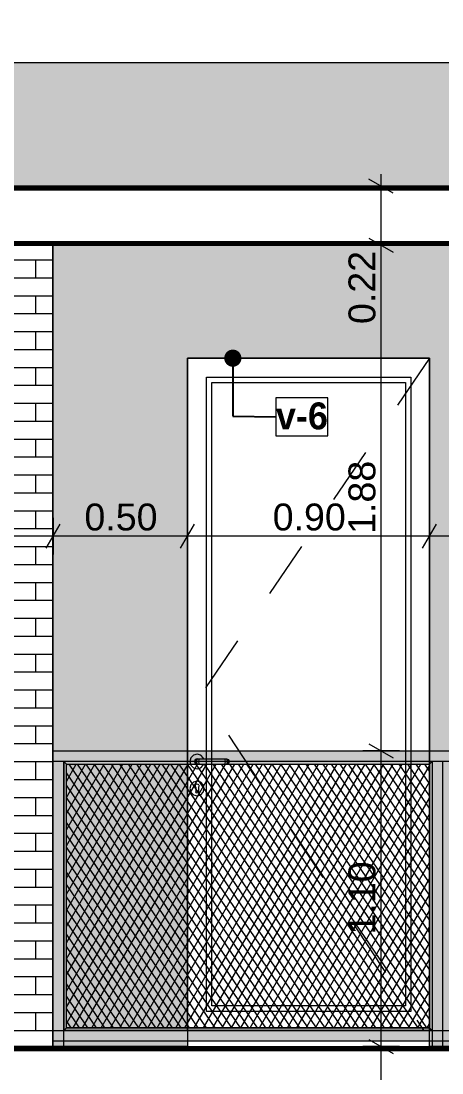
# Model space of a CAD drawing. Header units: millimetres. Extents: x 475206255 to 476720147, y 4620882299 to 4621447368.
# Drawn here: x 475418547 to 475420113, y 4621141987 to 4621145899 of the extents above; entities that cross this region are included whole.
import ezdxf

# ---------------------------------------------------------------- set-up
doc = ezdxf.new("R2010")
doc.units = ezdxf.units.MM
doc.header["$MEASUREMENT"] = 0
doc.set_wipeout_variables(frame=1)
doc.linetypes.add('Dashed', pattern=[423.333333, 211.666667, -211.666667])
for name, color, linetype, lineweight in [('2D Drafting - General_Pen_No__30_Pen_No__9_Pen_No__9_Pen_No__253', 252, 'Continuous', 0), ('2D Drafting - General_Pen_No__30_Pen_No__9_Pen_No__9_Pen_No__7', 7, 'Continuous', 0), ('2D Drafting - General_Pen_No__7_Pen_No__7', 7, 'Continuous', 0), ('Dimensioning - General_Pen_No__142', 142, 'Continuous', 0), ('New_2D Drafting - General_Pen_No__30_Pen_No__9_Pen_No__9_Pen_No__255', 255, 'Continuous', 0), ('New_2D Drafting - General_Pen_No__30_Pen_No__9_Pen_No__9_Pen_No__7', 7, 'Continuous', 0), ('New_2D Drafting - General_Pen_No__4', 7, 'Continuous', 0), ('New_2D Drafting - General_Pen_No__7', 7, 'Continuous', 0), ('New_Annotation - Label_Pen_No__1', 1, 'Continuous', 0), ('New_Structural - Bearing_Pen_No__250', 7, 'Continuous', 0), ('Structural - Bearing_Pen_No__250', 7, 'Continuous', 0), ('zoma_Pen_No__142', 142, 'Continuous', 0)]:
    doc.layers.add(name, color=color, linetype=linetype, lineweight=lineweight)
doc.layers.add('Dimensioning - General', color=7, linetype='Continuous')
doc.layers.add('zoma', color=7, linetype='Continuous')
doc.styles.add('GENERATED_STYLE_2', font='arial.ttf')
doc.styles.add('GENERATED_STYLE_5', font='')
doc.styles.get('GENERATED_STYLE_5').set_extended_font_data('Avaza', bold=True)
doc.dimstyles.new('GENERATED_STYLE__1', dxfattribs={"dimtxt": 100, "dimasz": 68.640772, "dimexe": 0.18, "dimexo": 0.0625, "dimgap": 0, "dimtad": 1, "dimlfac": 0.001, "dimzin": 0, "dimdsep": 46, "dimtxsty": 'GENERATED_STYLE_2', "dimblk": 'ARROWHEAD_2', "dimblk1": 'ARROWHEAD_2', "dimblk2": 'ARROWHEAD_2', "dimcen": 0.09, "dimse1": 1, "dimse2": 1, "dimclrd": 142, "dimclre": 142, "dimclrt": 142, "dimadec": 0, "dimazin": 0, "dimtfac": 1, "dimtdec": 4, "dimtmove": 0, "dimatfit": 3, "dimfxl": 1, "dimtolj": 1, "dimtzin": 0, "dimarcsym": 0})
doc.dimstyles.new('GENERATED_STYLE__18', dxfattribs={"dimtxt": 100, "dimasz": 68.640772, "dimexe": 0.18, "dimexo": 0.0625, "dimgap": 0, "dimtad": 1, "dimtih": 1, "dimtoh": 1, "dimlfac": 0.001, "dimzin": 0, "dimdsep": 46, "dimtxsty": 'GENERATED_STYLE_2', "dimblk": 'ARROWHEAD_2', "dimblk1": 'ARROWHEAD_2', "dimblk2": 'ARROWHEAD_2', "dimcen": 0.09, "dimse1": 1, "dimse2": 1, "dimclrd": 142, "dimclre": 142, "dimclrt": 142, "dimadec": 0, "dimazin": 0, "dimtfac": 1, "dimtdec": 4, "dimtmove": 0, "dimatfit": 3, "dimfxl": 1, "dimtolj": 1, "dimtzin": 0, "dimarcsym": 0})
doc.dimstyles.new('GENERATED_STYLE__3', dxfattribs={"dimtxt": 200, "dimasz": 64.421331, "dimexe": 0.18, "dimexo": 3, "dimgap": 0, "dimtad": 1, "dimtih": 1, "dimtoh": 1, "dimlfac": 0.001, "dimzin": 0, "dimdsep": 46, "dimtxsty": 'GENERATED_STYLE_2', "dimblk": 'ARROWHEAD_2', "dimblk1": 'ARROWHEAD_2', "dimblk2": 'ARROWHEAD_2', "dimcen": 0.09, "dimclrd": 142, "dimclre": 142, "dimclrt": 142, "dimadec": 0, "dimazin": 0, "dimtfac": 1, "dimtdec": 4, "dimtmove": 0, "dimatfit": 3, "dimfxl": 1, "dimtolj": 1, "dimtzin": 0, "dimarcsym": 0})
doc.dimstyles.new('GENERATED_STYLE__33', dxfattribs={"dimtxt": 0.18, "dimasz": 127.68, "dimexe": 0.18, "dimexo": 0.0625, "dimgap": 0, "dimtad": 0, "dimtih": 1, "dimtoh": 1, "dimdec": 4, "dimzin": 0, "dimdsep": 46, "dimcen": 0.09, "dimadec": 0, "dimazin": 0, "dimtfac": 1, "dimtdec": 4, "dimtmove": 0, "dimatfit": 3, "dimldrblk": 'ARROWHEAD_11', "dimfxl": 1, "dimtolj": 1, "dimtzin": 0, "dimarcsym": 0})

# ---------------------------------------------------------------- blocks, each defined once
blk = doc.blocks.new('*D552', base_point=(475826095.8, 4621095193.2))
at = {"layer": 'Dimensioning - General_Pen_No__142', "color": 142, "linetype": 'Continuous', "lineweight": 0, "transparency": 16777216}
for p, q in [((475424795.3, 4621142171.1), (475424885.6, 4621142118.9)), ((475424908.2, 4621142145), (475424772.7, 4621142145)), ((475424840.5, 4621141444.9), (475424840.5, 4621142145)), ((475424795.3, 4621141471), (475424885.6, 4621141418.9)), ((475424908.2, 4621141444.9), (475424772.7, 4621141444.9))]:
    blk.add_line(p, q, dxfattribs=at)
at = {"layer": 'Dimensioning - General_Pen_No__142', "color": 142, "lineweight": 0, "transparency": 16777216, "insert": (475424820.5, 4621141661.5), "char_height": 100, "attachment_point": 7, "rotation": 90, "style": 'GENERATED_STYLE_2'}
blk.add_mtext('\\A1;{\\pql;\\fArial|b0|i0|c204|p0;\\W1.000000;0.70}', dxfattribs=at)
blk = doc.blocks.new('ARROWHEAD_2')
at = {"color": 0, "linetype": 'Continuous', "lineweight": 0}
for p, q in [((-0.378, -0.655), (0.378, 0.655)), ((0, 0), (-1, 0))]:
    blk.add_line(p, q, dxfattribs=at)
blk = doc.blocks.new('*D553', base_point=(475826095.8, 4621095193.2))
at = {"layer": 'Dimensioning - General_Pen_No__142', "color": 142, "linetype": 'Continuous', "lineweight": 0, "transparency": 16777216}
for p, q in [((475424795.3, 4621144671), (475424885.6, 4621144618.9)), ((475424908.2, 4621144644.9), (475424772.7, 4621144644.9)), ((475424840.5, 4621142145), (475424840.5, 4621144644.9)), ((475424795.3, 4621142171.1), (475424885.6, 4621142118.9)), ((475424908.2, 4621142145), (475424772.7, 4621142145))]:
    blk.add_line(p, q, dxfattribs=at)
at = {"layer": 'Dimensioning - General_Pen_No__142', "color": 142, "lineweight": 0, "transparency": 16777216, "insert": (475424820.5, 4621143261.5), "char_height": 100, "attachment_point": 7, "rotation": 90, "style": 'GENERATED_STYLE_2'}
blk.add_mtext('\\A1;{\\pql;\\fArial|b0|i0|c204|p0;\\W1.000000;2.50}', dxfattribs=at)
blk = doc.blocks.new('*D554', base_point=(475826095.8, 4621095193.2))
at = {"layer": 'Dimensioning - General_Pen_No__142', "color": 142, "linetype": 'Continuous', "lineweight": 0, "transparency": 16777216}
for p, q in [((475424885.6, 4621145718.5), (475424795.3, 4621145770.6)), ((475424840.5, 4621145744.5), (475424840.5, 4621145788.7)), ((475424908.2, 4621145744.5), (475424772.7, 4621145744.5)), ((475424840.5, 4621144644.9), (475424840.5, 4621145744.5)), ((475424795.3, 4621144671), (475424885.6, 4621144618.9)), ((475424908.2, 4621144644.9), (475424772.7, 4621144644.9))]:
    blk.add_line(p, q, dxfattribs=at)
at = {"layer": 'Dimensioning - General_Pen_No__142', "color": 142, "lineweight": 0, "transparency": 16777216, "insert": (475424820.5, 4621145061.3), "char_height": 100, "attachment_point": 7, "rotation": 90, "style": 'GENERATED_STYLE_2'}
blk.add_mtext('\\A1;{\\pql;\\fArial|b0|i0|c204|p0;\\W1.000000;1.10}', dxfattribs=at)
blk = doc.blocks.new('*D1526', base_point=(475826095.8, 4621095193.2))
at = {"layer": 'zoma_Pen_No__142', "color": 142, "linetype": 'Continuous', "lineweight": 0, "transparency": 16777216}
for p, q in [((475414015.9, 4621126477.3), (475414015.9, 4621126604.5)), ((475420515.9, 4621126477.3), (475420515.9, 4621126604.5)), ((475414040.3, 4621126583.3), (475413991.4, 4621126498.5)), ((475420540.3, 4621126583.3), (475420491.4, 4621126498.5)), ((475414015.9, 4621126540.9), (475420515.9, 4621126540.9))]:
    blk.add_line(p, q, dxfattribs=at)
at = {"layer": 'zoma_Pen_No__142', "color": 142, "lineweight": 0, "transparency": 16777216, "char_height": 200, "attachment_point": 7, "style": 'GENERATED_STYLE_2'}
for s, insert in [('\\A1;{\\pql;\\fArial|b0|i0|c204|p0;\\W1.000000;6.50}', (475416998.9, 4621126580.9)), ('\\A1;{\\pql;\\fArial|b0|i0|c204|p0;\\W1.000000;0.40}', (475419957.5, 4621126580.9))]:
    blk.add_mtext(s, dxfattribs=dict(at, insert=insert))
blk = doc.blocks.new('ARROWHEAD_11')
at = {"color": 0, "linetype": 'Continuous', "lineweight": 0}
blk.add_line((0, 0), (-1, 0), dxfattribs=at)
at = {"color": 0, "linetype": 'Continuous', "lineweight": 0, "const_width": 0.25, "flags": 128}
blk.add_lwpolyline([(-0.125, 0, 1), (0.125, 0, 1)], format="xyb", close=True, dxfattribs=at)
blk = doc.blocks.new('*D1869', base_point=(475826095.8, 4621095193.2))
at = {"layer": 'Dimensioning - General_Pen_No__142', "color": 142, "linetype": 'Continuous', "lineweight": 0, "transparency": 16777216}
for p, q in [((475419841.3, 4621142111), (475419931.6, 4621142058.9)), ((475419954.2, 4621142085), (475419818.7, 4621142085)), ((475419886.5, 4621141865), (475419886.5, 4621142085)), ((475419841.3, 4621141891), (475419931.6, 4621141838.9)), ((475419954.2, 4621141865), (475419818.7, 4621141865))]:
    blk.add_line(p, q, dxfattribs=at)
blk = doc.blocks.new('*D1870', base_point=(475826095.8, 4621095193.2))
at = {"layer": 'Dimensioning - General_Pen_No__142', "color": 142, "linetype": 'Continuous', "lineweight": 0, "transparency": 16777216}
for p, q in [((475419954.2, 4621143185), (475419818.7, 4621143185)), ((475419841.3, 4621143211), (475419931.6, 4621143158.9)), ((475419886.5, 4621142085), (475419886.5, 4621143185)), ((475419841.3, 4621142111), (475419931.6, 4621142058.9)), ((475419954.2, 4621142085), (475419818.7, 4621142085))]:
    blk.add_line(p, q, dxfattribs=at)
at = {"layer": 'Dimensioning - General_Pen_No__142', "color": 142, "lineweight": 0, "transparency": 16777216, "insert": (475419866.5, 4621142501.5), "char_height": 100, "attachment_point": 7, "rotation": 90, "style": 'GENERATED_STYLE_2'}
blk.add_mtext('\\A1;{\\pql;\\fArial|b0|i0|c204|p0;\\W1.000000;1.10}', dxfattribs=at)
blk = doc.blocks.new('*D1871', base_point=(475826095.8, 4621095193.2))
at = {"layer": 'Dimensioning - General_Pen_No__142', "color": 142, "linetype": 'Continuous', "lineweight": 0, "transparency": 16777216}
for p, q in [((475419954.2, 4621145065), (475419818.7, 4621145065)), ((475419841.3, 4621145091), (475419931.6, 4621145038.9)), ((475419886.5, 4621143185), (475419886.5, 4621145065)), ((475419954.2, 4621143185), (475419818.7, 4621143185)), ((475419841.3, 4621143211), (475419931.6, 4621143158.9))]:
    blk.add_line(p, q, dxfattribs=at)
at = {"layer": 'Dimensioning - General_Pen_No__142', "color": 142, "lineweight": 0, "transparency": 16777216, "char_height": 100, "attachment_point": 7, "rotation": 90, "style": 'GENERATED_STYLE_2'}
for s, insert in [('\\A1;{\\pql;\\fArial|b0|i0|c204|p0;\\W1.000000;0.22}', (475419866.5, 4621144771.9)), ('\\A1;{\\pql;\\fArial|b0|i0|c204|p0;\\W1.000000;1.88}', (475419866.5, 4621143991.5))]:
    blk.add_mtext(s, dxfattribs=dict(at, insert=insert))
blk = doc.blocks.new('*D1872', base_point=(475826095.8, 4621095193.2))
at = {"layer": 'Dimensioning - General_Pen_No__142', "color": 142, "linetype": 'Continuous', "lineweight": 0, "transparency": 16777216}
for p, q in [((475419931.6, 4621145258.9), (475419841.3, 4621145311)), ((475419886.5, 4621145285), (475419886.5, 4621145329.1)), ((475419954.2, 4621145285), (475419818.7, 4621145285)), ((475419886.5, 4621145065), (475419886.5, 4621145285)), ((475419954.2, 4621145065), (475419818.7, 4621145065)), ((475419841.3, 4621145091), (475419931.6, 4621145038.9))]:
    blk.add_line(p, q, dxfattribs=at)
blk = doc.blocks.new('*D2323', base_point=(475826095.8, 4621095193.2))
at = {"layer": 'Dimensioning - General_Pen_No__142', "color": 142, "linetype": 'Continuous', "lineweight": 0, "transparency": 16777216}
for p, q in [((475420066.7, 4621144050.6), (475420066.7, 4621143915.2)), ((475421066.3, 4621144050.6), (475421066.3, 4621143915.2)), ((475420040.6, 4621143937.8), (475420092.8, 4621144028.1)), ((475421040.2, 4621143937.8), (475421092.3, 4621144028.1)), ((475421066.3, 4621143982.9), (475420066.7, 4621143982.9))]:
    blk.add_line(p, q, dxfattribs=at)
at = {"layer": 'Dimensioning - General_Pen_No__142', "color": 142, "lineweight": 0, "transparency": 16777216, "insert": (475420433, 4621144002.9), "char_height": 100, "attachment_point": 7, "style": 'GENERATED_STYLE_2'}
blk.add_mtext('\\A1;{\\pql;\\fArial|b0|i0|c204|p0;\\W1.000000;1.00}', dxfattribs=at)
blk = doc.blocks.new('*D2324', base_point=(475826095.8, 4621095193.2))
at = {"layer": 'Dimensioning - General_Pen_No__142', "color": 142, "linetype": 'Continuous', "lineweight": 0, "transparency": 16777216}
for p, q in [((475419166.7, 4621144050.6), (475419166.7, 4621143915.2)), ((475420066.7, 4621144050.6), (475420066.7, 4621143915.2)), ((475419140.6, 4621143937.8), (475419192.8, 4621144028.1)), ((475420040.6, 4621143937.8), (475420092.8, 4621144028.1)), ((475420066.7, 4621143982.9), (475419166.7, 4621143982.9))]:
    blk.add_line(p, q, dxfattribs=at)
at = {"layer": 'Dimensioning - General_Pen_No__142', "color": 142, "lineweight": 0, "transparency": 16777216, "insert": (475419483.2, 4621144002.9), "char_height": 100, "attachment_point": 7, "style": 'GENERATED_STYLE_2'}
blk.add_mtext('\\A1;{\\pql;\\fArial|b0|i0|c204|p0;\\W1.000000;0.90}', dxfattribs=at)
blk = doc.blocks.new('*D2325', base_point=(475826095.8, 4621095193.2))
at = {"layer": 'Dimensioning - General_Pen_No__142', "color": 142, "linetype": 'Continuous', "lineweight": 0, "transparency": 16777216}
for p, q in [((475418666.2, 4621144050.6), (475418666.2, 4621143915.2)), ((475419166.7, 4621144050.6), (475419166.7, 4621143915.2)), ((475418640.2, 4621143937.8), (475418692.3, 4621144028.1)), ((475419140.6, 4621143937.8), (475419192.8, 4621144028.1)), ((475419166.7, 4621143982.9), (475418666.2, 4621143982.9))]:
    blk.add_line(p, q, dxfattribs=at)
at = {"layer": 'Dimensioning - General_Pen_No__142', "color": 142, "lineweight": 0, "transparency": 16777216, "insert": (475418783, 4621144002.9), "char_height": 100, "attachment_point": 7, "style": 'GENERATED_STYLE_2'}
blk.add_mtext('\\A1;{\\pql;\\fArial|b0|i0|c204|p0;\\W1.000000;0.50}', dxfattribs=at)
blk = doc.blocks.new('*D2326', base_point=(475826095.8, 4621095193.2))
at = {"layer": 'Dimensioning - General_Pen_No__142', "color": 142, "linetype": 'Continuous', "lineweight": 0, "transparency": 16777216}
for p, q in [((475417166.2, 4621144050.6), (475417166.2, 4621143915.2)), ((475418666.2, 4621144050.6), (475418666.2, 4621143915.2)), ((475417140.2, 4621143937.8), (475417192.3, 4621144028.1)), ((475418640.2, 4621143937.8), (475418692.3, 4621144028.1)), ((475418666.2, 4621143982.9), (475417166.2, 4621143982.9))]:
    blk.add_line(p, q, dxfattribs=at)
at = {"layer": 'Dimensioning - General_Pen_No__142', "color": 142, "lineweight": 0, "transparency": 16777216, "insert": (475417782.8, 4621144002.9), "char_height": 100, "attachment_point": 7, "style": 'GENERATED_STYLE_2'}
blk.add_mtext('\\A1;{\\pql;\\fArial|b0|i0|c204|p0;\\W1.000000;1.50}', dxfattribs=at)

msp = doc.modelspace()

# ---------------------------------------------------------------- hatches: boundary and pattern name
at = {"layer": '2D Drafting - General_Pen_No__30_Pen_No__9_Pen_No__9_Pen_No__253', "linetype": 'Continuous', "lineweight": 0}
h = msp.add_hatch(dxfattribs=at)
h.set_pattern_fill('BRICK___RUNNING_BOND', color=252, style=0, pattern_type=2)
h.set_pattern_definition([(180, (475382668.45, 4621135278.51), (0, 66.64), []), (90, (475382668.45, 4621135278.5), (244.8, 0), [66.64, -66.64]), (90, (475382546.05, 4621135345.15), (244.8, 0), [66.64, -66.64])])
h.paths.add_polyline_path([(475407116.097, 4621132444.943), (475407116.097, 4621145744.536), (475427886.496, 4621145744.536), (475427886.496, 4621132444.943), (475424099.531, 4621132444.942), (475422915.902, 4621132444.943), (475420516.519, 4621132444.943), (475420516.519, 4621135044.943), (475418016.519, 4621135044.943), (475418016.519, 4621132444.943), (475417816.698, 4621132444.943), (475417816.698, 4621135044.924), (475414016.698, 4621135044.924), (475414016.698, 4621132444.943), (475413616.479, 4621132444.943), (475411316.097, 4621132444.943), (475411316.097, 4621145344.955), (475409845.506, 4621145344.955), (475409816.623, 4621145344.955), (475407515.336, 4621145344.955), (475407515.336, 4621135744.944), (475407515.336, 4621135044.961), (475407516.097, 4621135044.961), (475407516.097, 4621132545), (475407516.097, 4621132444.943)])
h.paths.add_polyline_path([(475411816.173, 4621143044.943), (475411816.173, 4621144644.943), (475413416.173, 4621144644.943), (475413416.173, 4621143044.943)], flags=0)
h.paths.add_polyline_path([(475411816.178, 4621135044.943), (475413416.178, 4621135044.943), (475413416.178, 4621133444.942), (475411816.178, 4621133444.942)], flags=0)
h.paths.add_polyline_path([(475413416.178, 4621136644.942), (475411816.178, 4621136644.942), (475411816.178, 4621138244.943), (475413416.178, 4621138244.943)], flags=0)
h.paths.add_polyline_path([(475413416.178, 4621139844.942), (475411816.178, 4621139844.942), (475411816.178, 4621141444.943), (475413416.178, 4621141444.943)], flags=0)
h.paths.add_polyline_path([(475414016.097, 4621135464.943), (475422915.902, 4621135464.943), (475422915.902, 4621135684.943), (475418666.092, 4621135684.943), (475418666.092, 4621135744.932), (475418666.092, 4621135744.944), (475418666.092, 4621138244.955), (475418666.092, 4621138664.943), (475422915.902, 4621138664.943), (475422915.902, 4621138884.943), (475418666.092, 4621138884.943), (475418666.092, 4621141864.943), (475422915.902, 4621141864.943), (475422915.902, 4621142084.943), (475420066.548, 4621142084.943), (475420066.548, 4621144644.937), (475419166.549, 4621144644.937), (475419166.549, 4621142084.943), (475418666.092, 4621142084.943), (475418666.092, 4621145064.943), (475422915.902, 4621145064.943), (475422915.902, 4621145284.943), (475414016.097, 4621145284.943), (475414016.097, 4621145064.943), (475417166.094, 4621145064.943), (475417166.094, 4621142084.943), (475414016.097, 4621142084.943), (475414016.097, 4621141864.943), (475417166.094, 4621141864.943), (475417166.094, 4621138884.943), (475414016.097, 4621138884.943), (475414016.097, 4621138664.943), (475417166.094, 4621138664.943), (475417166.094, 4621138244.955), (475417166.094, 4621135744.944), (475417166.094, 4621135744.924), (475417166.094, 4621135684.943), (475414016.097, 4621135684.943)], flags=0)
h.paths.add_polyline_path([(475416466.026, 4621135744.913), (475416466.026, 4621138244.923), (475414866.018, 4621138244.923), (475414866.018, 4621135744.913)], flags=0)
h.paths.add_polyline_path([(475414866.026, 4621144644.918), (475416466.035, 4621144644.918), (475416466.035, 4621142144.923), (475414866.026, 4621142144.923)], flags=0)
h.paths.add_polyline_path([(475416466.035, 4621138944.924), (475414866.026, 4621138944.924), (475414866.026, 4621141444.918), (475416466.035, 4621141444.918)], flags=0)
h.paths.add_polyline_path([(475419166.549, 4621138944.945), (475420066.548, 4621138944.945), (475420066.548, 4621141444.94), (475419166.549, 4621141444.94)], flags=0)
h.paths.add_polyline_path([(475419166.549, 4621138244.94), (475419166.549, 4621135744.945), (475420066.548, 4621135744.945), (475420066.548, 4621138244.94)], flags=0)
h.paths.add_polyline_path([(475422666.097, 4621132544.993), (475421066.097, 4621132544.993), (475421066.097, 4621135044.993), (475422666.097, 4621135044.993)], flags=0)
h.paths.add_polyline_path([(475421066.097, 4621144644.939), (475421066.097, 4621142144.943), (475422666.097, 4621142144.943), (475422666.097, 4621144644.939)], flags=0)
h.paths.add_polyline_path([(475421066.105, 4621138944.931), (475422666.097, 4621138944.931), (475422666.097, 4621138944.943), (475422666.097, 4621141444.937), (475421766.097, 4621141444.937), (475421066.105, 4621141444.937)], flags=0)
h.paths.add_polyline_path([(475421066.105, 4621135744.929), (475422666.097, 4621135744.929), (475422666.097, 4621135744.943), (475422666.097, 4621138244.94), (475421766.097, 4621138244.94), (475421066.105, 4621138244.94)], flags=0)
h.paths.add_polyline_path([(475425066.474, 4621132544.995), (475426666.486, 4621132544.995), (475426666.477, 4621135044.946), (475425066.477, 4621135044.941)], flags=0)
h.paths.add_polyline_path([(475425066.502, 4621135744.936), (475426666.511, 4621135744.936), (475426666.511, 4621138244.935), (475425066.511, 4621138244.941)], flags=0)
h.paths.add_polyline_path([(475426666.511, 4621142144.937), (475426666.511, 4621144644.941), (475425066.511, 4621144644.941), (475425066.509, 4621142144.937)], flags=0)
h.paths.add_polyline_path([(475426666.514, 4621138944.999), (475426666.514, 4621141444.941), (475425066.511, 4621141444.941), (475425066.509, 4621138944.999)], flags=0)
h = msp.add_hatch(dxfattribs=at)
h.set_pattern_fill('BRICK___RUNNING_BOND', color=252, style=0, pattern_type=2)
h.set_pattern_definition([(180, (475383717.936, 4621141678.515), (0, 66.64), []), (90, (475383717.94, 4621141678.51), (244.8, 0), [66.64, -66.64]), (90, (475383595.54, 4621141745.15), (244.8, 0), [66.64, -66.64])])
h.paths.add_polyline_path([(475418666.09, 4621145064.943), (475418666.09, 4621142084.943), (475417166.092, 4621142084.943), (475417166.092, 4621145064.943)])
at = {"layer": 'New_2D Drafting - General_Pen_No__30_Pen_No__9_Pen_No__9_Pen_No__255', "linetype": 'Continuous', "lineweight": 0}
for points in [[(475418666.09, 4621143184.946), (475422915.9, 4621143184.946), (475422915.9, 4621143144.946), (475418666.09, 4621143144.946)], [(475418666.09, 4621142084.918), (475418706.09, 4621142084.918), (475418706.09, 4621143144.946), (475418666.09, 4621143144.946)], [(475418706.09, 4621142144.944), (475418716.09, 4621142154.944), (475418716.09, 4621143134.972), (475418706.09, 4621143144.972)], [(475420065.9, 4621143134.946), (475420075.9, 4621143144.946), (475418706.09, 4621143144.946), (475418716.09, 4621143134.946)], [(475420075.9, 4621142144.918), (475420065.9, 4621142154.918), (475420065.9, 4621143134.946), (475420075.9, 4621143144.946)], [(475420075.9, 4621142084.918), (475420115.9, 4621142084.918), (475420115.9, 4621143144.946), (475420075.9, 4621143144.946)], [(475418666.09, 4621142144.944), (475422915.9, 4621142144.944), (475422915.9, 4621142104.944), (475418666.09, 4621142104.944)], [(475420065.9, 4621142154.919), (475420075.875, 4621142144.944), (475418706.064, 4621142144.944), (475418716.07, 4621142154.95)]]:
    msp.add_hatch(color=255, dxfattribs=at).paths.add_polyline_path(points)
at = {"layer": 'New_2D Drafting - General_Pen_No__7', "linetype": 'Continuous', "lineweight": 0}
h = msp.add_hatch(dxfattribs=at)
h.set_pattern_fill('BATT_INSULATION', style=0, pattern_type=2)
h.set_pattern_definition([(60, (475826095.757, 4621095193.19), (-25.9807621, 15), []), (124.306619, (475826095.757, 4621095193.19), (23.8156986, 11.25), [])])
h.paths.add_polyline_path([(475418716.064, 4621143134.946), (475420065.9, 4621143134.946), (475420065.9, 4621142154.918), (475418716.064, 4621142154.918)])

# ---------------------------------------------------------------- linework, layer by layer
at = {"layer": '2D Drafting - General_Pen_No__30_Pen_No__9_Pen_No__9_Pen_No__7', "color": 7, "linetype": 'Continuous', "lineweight": 0, "flags": 128}
for points in [[(475424099.531, 4621132444.942), (475422915.902, 4621132444.943), (475420516.519, 4621132444.943), (475420516.519, 4621135044.943), (475418016.519, 4621135044.943), (475418016.519, 4621132444.943), (475417816.698, 4621132444.943), (475417816.698, 4621135044.924), (475414016.698, 4621135044.924), (475414016.698, 4621132444.943), (475413616.479, 4621132444.943), (475411316.097, 4621132444.943), (475411316.097, 4621145344.955), (475409845.506, 4621145344.955), (475409816.623, 4621145344.955), (475407515.336, 4621145344.955), (475407515.336, 4621135744.944), (475407515.336, 4621135044.961), (475407516.097, 4621135044.961), (475407516.097, 4621132545), (475407516.097, 4621132444.943), (475407116.097, 4621132444.943), (475407116.097, 4621145744.536), (475427886.496, 4621145744.536)], [(475422915.902, 4621138664.943), (475422915.902, 4621138884.943), (475418666.092, 4621138884.943), (475418666.092, 4621141864.943), (475422915.902, 4621141864.943), (475422915.902, 4621142084.943), (475420066.548, 4621142084.943), (475420066.548, 4621144644.937), (475419166.549, 4621144644.937), (475419166.549, 4621142084.943), (475418666.092, 4621142084.943), (475418666.092, 4621145064.943), (475422915.902, 4621145064.943), (475422915.902, 4621145284.943), (475414016.097, 4621145284.943), (475414016.097, 4621145064.943), (475417166.094, 4621145064.943), (475417166.094, 4621142084.943), (475414016.097, 4621142084.943), (475414016.097, 4621141864.943), (475417166.094, 4621141864.943), (475417166.094, 4621138884.943), (475414016.097, 4621138884.943), (475414016.097, 4621138664.943)]]:
    msp.add_lwpolyline(points, dxfattribs=at)
msp.add_lwpolyline([(475418666.09, 4621145064.943), (475418666.09, 4621142084.943), (475417166.092, 4621142084.943), (475417166.092, 4621145064.943)], close=True, dxfattribs=at)
at = {"layer": '2D Drafting - General_Pen_No__7_Pen_No__7', "color": 7, "linetype": 'Continuous', "lineweight": 0, "flags": 128}
for points in [[(475419166.548, 4621144644.94), (475420066.548, 4621144644.94), (475420066.548, 4621142144.94), (475419166.548, 4621142144.945)], [(475419236.548, 4621144574.886), (475419996.548, 4621144574.887), (475419996.549, 4621142214.942), (475419236.55, 4621142214.942)], [(475419256.548, 4621144554.863), (475419976.548, 4621144554.863), (475419976.548, 4621142235.753), (475419256.548, 4621142235.753)]]:
    msp.add_lwpolyline(points, close=True, dxfattribs=at)
at = {"layer": '2D Drafting - General_Pen_No__7_Pen_No__7', "color": 7, "linetype": 'Dashed', "lineweight": 0, "flags": 128}
msp.add_lwpolyline([(475420065.8, 4621144644.94), (475419217.651, 4621143396.005), (475420044.427, 4621142145.748)], dxfattribs=at)
at = {"layer": 'New_2D Drafting - General_Pen_No__30_Pen_No__9_Pen_No__9_Pen_No__7', "color": 7, "linetype": 'Continuous', "lineweight": 0, "flags": 128}
for points in [[(475418666.09, 4621143184.946), (475422915.9, 4621143184.946), (475422915.9, 4621143144.946), (475418666.09, 4621143144.946)], [(475418666.09, 4621142084.918), (475418706.09, 4621142084.918), (475418706.09, 4621143144.946), (475418666.09, 4621143144.946)], [(475418706.09, 4621142144.944), (475418716.09, 4621142154.944), (475418716.09, 4621143134.972), (475418706.09, 4621143144.972)], [(475420065.9, 4621143134.946), (475420075.9, 4621143144.946), (475418706.09, 4621143144.946), (475418716.09, 4621143134.946)], [(475420075.9, 4621142144.918), (475420065.9, 4621142154.918), (475420065.9, 4621143134.946), (475420075.9, 4621143144.946)], [(475420075.9, 4621142084.918), (475420115.9, 4621142084.918), (475420115.9, 4621143144.946), (475420075.9, 4621143144.946)], [(475418666.09, 4621142144.944), (475422915.9, 4621142144.944), (475422915.9, 4621142104.944), (475418666.09, 4621142104.944)], [(475420065.9, 4621142154.919), (475420075.875, 4621142144.944), (475418706.064, 4621142144.944), (475418716.07, 4621142154.95)]]:
    msp.add_lwpolyline(points, close=True, dxfattribs=at)
at = {"layer": 'New_2D Drafting - General_Pen_No__4', "color": 7, "linetype": 'Continuous', "lineweight": 0, "flags": 128}
msp.add_lwpolyline([(475418716.064, 4621143134.946), (475420065.9, 4621143134.946), (475420065.9, 4621142154.918), (475418716.064, 4621142154.918)], close=True, dxfattribs=at)
at = {"layer": 'New_Structural - Bearing_Pen_No__250', "color": 7, "linetype": 'Continuous', "lineweight": 0}
for p, q in [((475419178.415, 4621143158.433), (475419174.798, 4621143144.933)), ((475419174.798, 4621143144.933), (475419178.415, 4621143131.433)), ((475419188.298, 4621143168.315), (475419178.415, 4621143158.433)), ((475419201.798, 4621143171.933), (475419188.298, 4621143168.315)), ((475419194.727, 4621143152.004), (475419191.798, 4621143144.933)), ((475419191.798, 4621143144.933), (475419194.727, 4621143137.862)), ((475419196.279, 4621143152.004), (475419193.52, 4621143144.933)), ((475419193.52, 4621143144.933), (475419196.279, 4621143137.862)), ((475419201.798, 4621143154.933), (475419194.727, 4621143152.004)), ((475419201.093, 4621143152.004), (475419198.982, 4621143144.933)), ((475419198.982, 4621143144.933), (475419201.093, 4621143137.862)), ((475419215.298, 4621143168.316), (475419201.798, 4621143171.933)), ((475419201.798, 4621143154.933), (475419202.94, 4621143154.933)), ((475419202.94, 4621143154.933), (475419206.191, 4621143154.933)), ((475419206.191, 4621143154.933), (475419211.058, 4621143154.933)), ((475419208.299, 4621143152.004), (475419207.156, 4621143144.933)), ((475419207.156, 4621143144.933), (475419208.299, 4621143137.862)), ((475419211.058, 4621143154.933), (475419216.798, 4621143154.933)), ((475419225.18, 4621143158.433), (475419215.298, 4621143168.316)), ((475419216.798, 4621143154.933), (475419296.798, 4621143154.933)), ((475419226.118, 4621143154.933), (475419225.18, 4621143158.433)), ((475419296.798, 4621143154.933), (475419302.538, 4621143154.933)), ((475419302.538, 4621143154.933), (475419307.404, 4621143154.933)), ((475419305.297, 4621143152.004), (475419306.44, 4621143144.933)), ((475419306.44, 4621143144.933), (475419305.297, 4621143137.862)), ((475419307.404, 4621143154.933), (475419310.656, 4621143154.933)), ((475419310.656, 4621143154.933), (475419311.798, 4621143154.933)), ((475419311.798, 4621143154.933), (475419318.869, 4621143152.004)), ((475419312.502, 4621143152.004), (475419314.614, 4621143144.933)), ((475419314.614, 4621143144.933), (475419312.502, 4621143137.862)), ((475419317.317, 4621143152.004), (475419320.076, 4621143144.933)), ((475419320.076, 4621143144.933), (475419317.317, 4621143137.862)), ((475419318.869, 4621143152.004), (475419321.798, 4621143144.933)), ((475419321.798, 4621143144.933), (475419318.869, 4621143137.862)), ((475419178.415, 4621143131.433), (475419188.298, 4621143121.55)), ((475419188.298, 4621143121.55), (475419201.798, 4621143117.933)), ((475419194.727, 4621143137.862), (475419201.798, 4621143134.933)), ((475419201.798, 4621143134.933), (475419202.94, 4621143134.933)), ((475419201.798, 4621143117.933), (475419215.298, 4621143121.55)), ((475419202.94, 4621143134.933), (475419206.191, 4621143134.933)), ((475419206.191, 4621143134.933), (475419211.058, 4621143134.933)), ((475419211.058, 4621143134.933), (475419216.798, 4621143134.933)), ((475419215.298, 4621143121.55), (475419225.181, 4621143131.433)), ((475419216.798, 4621143134.933), (475419296.798, 4621143134.933)), ((475419225.181, 4621143131.433), (475419226.118, 4621143134.933)), ((475419296.798, 4621143134.933), (475419302.538, 4621143134.933)), ((475419302.538, 4621143134.933), (475419307.404, 4621143134.933)), ((475419307.404, 4621143134.933), (475419310.656, 4621143134.933)), ((475419310.656, 4621143134.933), (475419311.798, 4621143134.933)), ((475419318.869, 4621143137.862), (475419311.798, 4621143134.933)), ((475419188.298, 4621143068.315), (475419178.415, 4621143058.433)), ((475419201.798, 4621143071.933), (475419188.298, 4621143068.315)), ((475419215.298, 4621143068.316), (475419201.798, 4621143071.933)), ((475419225.181, 4621143058.433), (475419215.298, 4621143068.316)), ((475419178.415, 4621143058.433), (475419174.798, 4621143044.933)), ((475419174.798, 4621143044.933), (475419178.416, 4621143031.433)), ((475419178.416, 4621143031.433), (475419188.298, 4621143021.55)), ((475419195.078, 4621143056.573), (475419194.33, 4621143054.625)), ((475419196.798, 4621143049.333), (475419194.33, 4621143054.625)), ((475419195.078, 4621143056.573), (475419196.423, 4621143060.077)), ((475419196.423, 4621143060.077), (475419201.798, 4621143062.358)), ((475419196.798, 4621143047.82), (475419196.798, 4621143049.333)), ((475419196.798, 4621143047.82), (475419196.798, 4621143044.933)), ((475419196.798, 4621143044.933), (475419196.798, 4621143042.046)), ((475419196.798, 4621143042.046), (475419196.798, 4621143036.273)), ((475419196.798, 4621143036.273), (475419196.798, 4621143032.433)), ((475419198.263, 4621143028.897), (475419196.798, 4621143032.433)), ((475419201.798, 4621143027.433), (475419198.263, 4621143028.897)), ((475419201.798, 4621143062.358), (475419207.173, 4621143060.077)), ((475419205.334, 4621143028.897), (475419201.798, 4621143027.433)), ((475419206.798, 4621143032.433), (475419205.334, 4621143028.897)), ((475419209.266, 4621143054.625), (475419206.798, 4621143049.333)), ((475419206.798, 4621143049.333), (475419206.798, 4621143047.82)), ((475419206.798, 4621143047.82), (475419206.798, 4621143044.933)), ((475419206.798, 4621143044.933), (475419206.798, 4621143042.046)), ((475419206.798, 4621143042.046), (475419206.798, 4621143036.273)), ((475419206.798, 4621143036.273), (475419206.798, 4621143032.433)), ((475419208.518, 4621143056.573), (475419207.173, 4621143060.077)), ((475419208.518, 4621143056.573), (475419209.266, 4621143054.625)), ((475419215.298, 4621143021.55), (475419225.181, 4621143031.433)), ((475419228.798, 4621143044.933), (475419225.181, 4621143058.433)), ((475419225.181, 4621143031.433), (475419228.798, 4621143044.933)), ((475419188.298, 4621143021.55), (475419201.798, 4621143017.933)), ((475419201.798, 4621143017.933), (475419215.298, 4621143021.55))]:
    msp.add_line(p, q, dxfattribs=at)
at = {"layer": 'Structural - Bearing_Pen_No__250', "color": 7, "linetype": 'Continuous', "lineweight": 0}
for p, q in [((475413969.769, 4621145284.943), (475422962.226, 4621145284.943)), ((475413969.769, 4621145282.448), (475422962.226, 4621145282.448)), ((475413974.232, 4621145278.493), (475422957.764, 4621145278.493)), ((475414011.633, 4621145274.503), (475422920.363, 4621145274.503)), ((475414016.095, 4621145270.548), (475422915.9, 4621145270.548)), ((475413969.769, 4621145067.438), (475422962.226, 4621145067.438)), ((475413969.769, 4621145064.943), (475422962.226, 4621145064.943)), ((475413974.232, 4621145071.393), (475422957.764, 4621145071.393)), ((475414011.633, 4621145075.383), (475422920.363, 4621145075.383)), ((475414016.095, 4621145079.338), (475422915.9, 4621145079.338)), ((475413969.769, 4621142084.943), (475422962.226, 4621142084.943)), ((475413969.769, 4621142082.448), (475422962.226, 4621142082.448)), ((475413974.232, 4621142078.493), (475422957.764, 4621142078.493)), ((475414011.633, 4621142074.503), (475422920.363, 4621142074.503)), ((475414016.095, 4621142070.548), (475422915.9, 4621142070.548))]:
    msp.add_line(p, q, dxfattribs=at)

# ---------------------------------------------------------------- dimensions: what is measured, and where the dimension line sits
at = {"layer": 'Dimensioning - General', "color": 142, "linetype": 'Continuous', "lineweight": 0}
for base, p1, p2, picture, middle in [((475424840.477, 4621145744.536), (475364762.758, 4621144644.941), (475364988.123, 4621145744.536), '*D554', (475424770.477, 4621145190.736)), ((475419886.48, 4621145284.952), (475419985.801, 4621145064.952), (475419975.617, 4621145284.952), '*D1872', (475419816.48, 4621144901.388)), ((475419886.48, 4621145064.952), (475420109.547, 4621143184.953), (475419985.801, 4621145064.952), '*D1871', (475419816.48, 4621144120.95)), ((475424840.477, 4621144644.941), (475364762.763, 4621142144.994), (475364762.758, 4621144644.941), '*D553', (475424770.477, 4621143390.965)), ((475419886.48, 4621143184.953), (475420168.575, 4621142084.952), (475420109.547, 4621143184.953), '*D1870', (475419816.48, 4621142630.95)), ((475424840.477, 4621142144.994), (475364762.758, 4621141444.941), (475364762.763, 4621142144.994), '*D552', (475424770.477, 4621141790.965)), ((475419886.48, 4621142084.952), (475420143.811, 4621141864.952), (475420168.575, 4621142084.952), '*D1869', (475419816.48, 4621141701.388))]:
    dim = msp.add_linear_dim(base=base, p1=p1, p2=p2, angle=90, dimstyle='GENERATED_STYLE__1', dxfattribs=at)
    dim.commit()
    dim.dimension.update_dxf_attribs({"geometry": picture, "text_midpoint": middle, "dimtype": 160, "text_rotation": 90})
for base, p1, p2, picture, middle in [((475417166.247, 4621143982.909), (475418666.245, 4621144777.187), (475417166.247, 4621144853.929), '*D2326', (475417912.244, 4621144052.909)), ((475418666.245, 4621143982.909), (475419166.702, 4621144644.94), (475418666.245, 4621144777.187), '*D2325', (475418912.471, 4621144052.909)), ((475420066.702, 4621143982.909), (475421066.25, 4621144644.937), (475420066.702, 4621144644.94), '*D2323', (475420562.474, 4621144052.909))]:
    dim = msp.add_linear_dim(base=base, p1=p1, p2=p2, angle=180, dimstyle='GENERATED_STYLE__18', dxfattribs=at)
    dim.commit()
    dim.dimension.update_dxf_attribs({"geometry": picture, "text_midpoint": middle, "dimtype": 160})
at = {"layer": 'zoma', "color": 142, "linetype": 'Continuous', "lineweight": 0}
dim = msp.add_linear_dim(base=(475420515.86, 4621126540.885), p1=(475414015.86, 4621179106.55), p2=(475420515.86, 4621178706.557), dimstyle='GENERATED_STYLE__3', dxfattribs=at)
dim.commit()
dim.dimension.update_dxf_attribs({"geometry": '*D1526', "text_midpoint": (475417257.856, 4621126680.885), "dimtype": 160})

# ---------------------------------------------------------------- next in the draw order: wipeouts: each hides what was drawn before it
at = {"color": 1, "linetype": 'Continuous', "lineweight": 0, "ltscale": 23227677160.74812}
msp.add_wipeout([(475419495.21, 4621144356.159), (475419688.151, 4621144356.159), (475419688.151, 4621144497.336), (475419495.21, 4621144497.336)], dxfattribs=at).dxf.layer = 'New_Annotation - Label_Pen_No__1'

# ---------------------------------------------------------------- next in the draw order: linework, layer by layer
at = {"layer": 'New_Annotation - Label_Pen_No__1', "color": 1, "linetype": 'Continuous', "lineweight": 0, "flags": 128}
msp.add_lwpolyline([(475419495.21, 4621144356.159), (475419688.151, 4621144356.159), (475419688.151, 4621144497.336), (475419495.21, 4621144497.336), (475419495.21, 4621144356.159)], close=True, dxfattribs=at)

# ---------------------------------------------------------------- next in the draw order: texts
at = {"layer": 'New_Annotation - Label_Pen_No__1', "color": 1, "linetype": 'Continuous', "lineweight": 0, "insert": (475419495.21, 4621144429.562), "char_height": 100, "attachment_point": 4, "style": 'GENERATED_STYLE_5'}
msp.add_mtext('\\A1;{\\pql;\\fAvaza|b1|i0|c0|p0;\\W1.000000;v-\\fAvaza|b1|i0|c0|p0;\\W1.000000;6}', dxfattribs=at)

# ---------------------------------------------------------------- next in the draw order: dimensions: what is measured, and where the dimension line sits
at = {"layer": 'Dimensioning - General', "color": 142, "linetype": 'Continuous', "lineweight": 0}
dim = msp.add_linear_dim(base=(475419166.702, 4621143982.909), p1=(475420066.702, 4621144644.94), p2=(475419166.702, 4621144644.94), angle=180, dimstyle='GENERATED_STYLE__18', dxfattribs=at)
dim.commit()
dim.dimension.update_dxf_attribs({"geometry": '*D2324', "text_midpoint": (475419612.7, 4621144052.909), "dimtype": 160})

# ---------------------------------------------------------------- next in the draw order: leaders
at = {"layer": 'New_Annotation - Label_Pen_No__1', "color": 1, "linetype": 'Continuous', "lineweight": 0, "annotation_type": 0, "has_hookline": 1, "hookline_direction": 0, "text_width": 203.012}
msp.add_leader([(475419334.926, 4621144644.94), (475419334.926, 4621144429.562), (475419495.21, 4621144426.747)], dimstyle='GENERATED_STYLE__33', dxfattribs=at)

doc.saveas('drawing.dxf')
